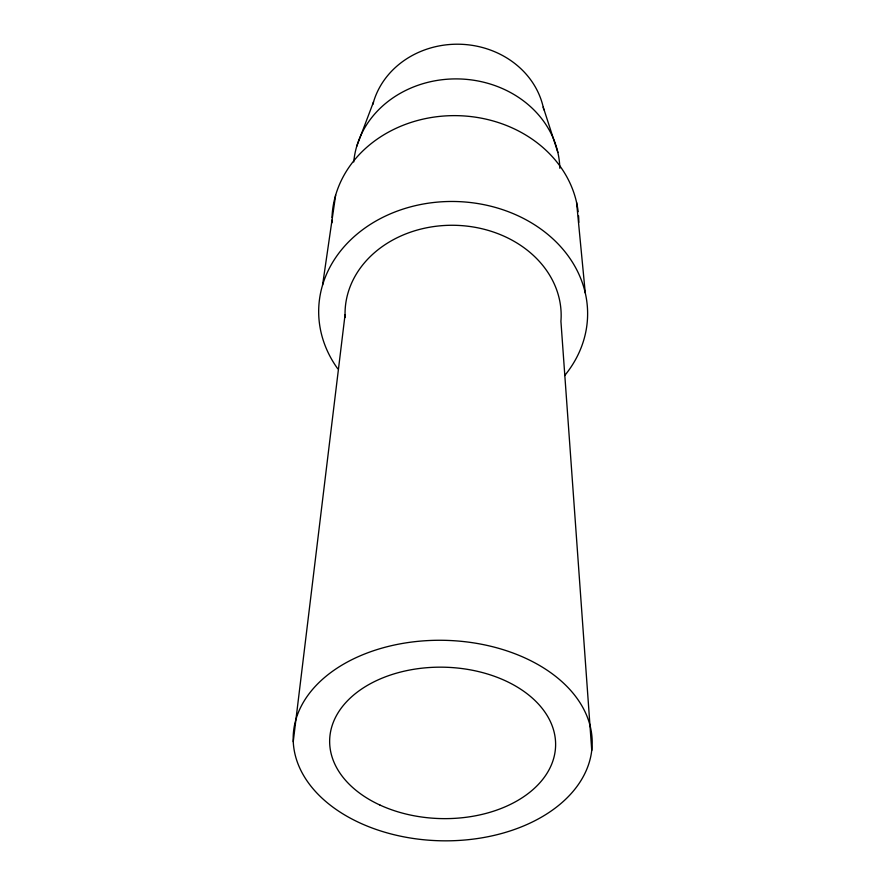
<?xml version="1.0" encoding="UTF-8"?>
<svg xmlns="http://www.w3.org/2000/svg" width="885" height="885" viewBox="0 0 885 885"><rect width="100%" height="100%" fill="white"/><g stroke="black" fill="none" stroke-linecap="round" stroke-linejoin="round"><path stroke-width="1.33" d="M293.245 741.663L345.05 314.794M322.583 285.025L335.647 195.131M356.743 146.291L373.547 101.863M543.202 107.074L557.86 152.441M576.589 202.488L585.273 292.99M591.755 750.358A149.543 100.248 1.4 0 0 378.216 649.225A149.543 100.248 1.4 0 0 358.093 822.088A149.543 100.248 1.4 0 0 591.755 750.358L560.924 321.31A108.07 89.263 1.4 0 0 454.392 225.288A108.07 89.263 1.4 0 0 345.139 317.516M337.705 368.724A134.487 111.134 1.4 0 1 368.06 225.896A134.487 111.134 1.4 0 1 543.733 231.173A134.487 111.134 1.4 0 1 564.696 375.55M331.952 222.777A123.446 106.123 1.4 0 1 331.93 220.155M331.997 217.511A123.446 106.123 1.4 0 1 451.073 115.669A123.446 106.123 1.4 0 1 578.159 211.714M578.547 215.708A123.446 106.123 1.4 0 1 578.812 222.378M353.746 161.977A103.213 90.712 1.4 0 1 459.58 78.953A103.213 90.712 1.4 0 1 559.829 168.283M372.817 104.507A87.184 78.145 1.4 0 1 460.322 44.25A87.184 78.145 1.4 0 1 543.766 109.762M379.953 805.051A112.992 75.701 1.4 0 0 555.382 749.296A112.992 75.701 1.4 0 0 392.564 674.348A112.992 75.701 1.4 0 0 379.953 805.051"/></g></svg>
